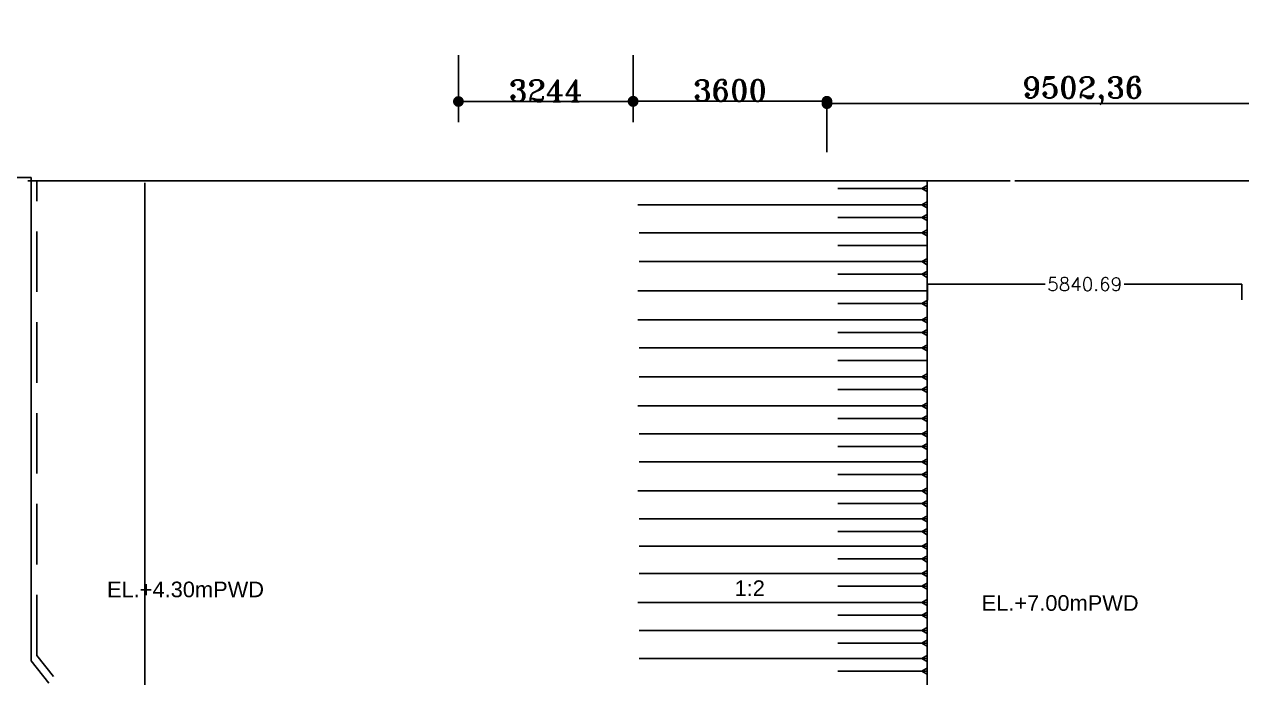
# Model space of a CAD drawing. Header units: metres. Extents: x -98554 to 27544620, y -161930 to 5264560.
# Drawn here: x -57274 to -34666, y 282985 to 295119 of the extents above; entities that cross this region are included whole.
import ezdxf

# ---------------------------------------------------------------- set-up
doc = ezdxf.new("R2010")
doc.units = ezdxf.units.M
doc.header["$LTSCALE"] = 15
doc.header["$MEASUREMENT"] = 0
doc.linetypes.add('2-2', pattern=[50, 25, -25])
doc.linetypes.add('DASHED', pattern=[0.75, 0.5, -0.25])
doc.layers.get('0').update_dxf_attribs({"linetype": 'CONTINUOUS'})
doc.layers.get('Defpoints').update_dxf_attribs({"linetype": 'CONTINUOUS'})
for name, color, linetype in [('Bank line', 170, 'CONTINUOUS'), ('Dotted line', 7, 'DASHED'), ('LINE', 7, 'CONTINUOUS'), ('SLOPECON', 12, 'CONTINUOUS')]:
    doc.layers.add(name, color=color, linetype=linetype)
doc.layers.add('lline', color=102, linetype='CONTINUOUS', lineweight=20)
doc.styles.add('BIG', font='ROMANT.SHX')
doc.styles.add('ROMAN_SIMPLEX', font='ROMANS')
doc.styles.get("Standard").update_dxf_attribs({"font": 'arial.ttf'})
doc.dimstyles.new('ISO-25', dxfattribs={"dimtxt": 250, "dimasz": 2.5, "dimexe": 1.25, "dimexo": 0.625, "dimtad": 1, "dimtxsty": 'BIG', "dimcen": 2.5, "dimadec": 0, "dimazin": 0, "dimtfac": 1, "dimtmove": 0, "dimatfit": 3, "dimfxl": 1, "dimarcsym": 0})
doc.dimstyles.get("Standard").update_dxf_attribs({"dimtxt": 250, "dimasz": 2, "dimexe": 0.18, "dimexo": 0.0625, "dimgap": 0.09, "dimtad": 0, "dimtih": 1, "dimtoh": 1, "dimzin": 0, "dimdsep": 46, "dimtxsty": 'ROMAN_SIMPLEX', "dimcen": 0.09, "dimadec": 0, "dimazin": 0, "dimtfac": 1, "dimtofl": 0, "dimtmove": 0, "dimatfit": 3, "dimfxl": 1, "dimtolj": 1, "dimtzin": 0, "dimarcsym": 0})

# ---------------------------------------------------------------- blocks, each defined once
blk = doc.blocks.new('_Dot')
at = {"color": 0, "linetype": 'ByBlock', "lineweight": -2}
blk.add_line((-0.5, 0), (-1, 0), dxfattribs=at)
at = {"color": 0, "linetype": 'ByBlock', "const_width": 0.5}
blk.add_lwpolyline([(-0.25, 0, 1), (0.25, 0, 1)], format="xyb", close=True, dxfattribs=at)
blk = doc.blocks.new('*D3033')
at = {"color": 0, "lineweight": -2}
for p, q in [((-45968, 293304), (-45968, 293692)), ((-45768, 293691), (-42568, 293691)), ((-42368, 293304), (-42368, 293692))]:
    blk.add_line(p, q, dxfattribs=at)
at = {"layer": 'Defpoints', "color": 0}
for p in [(-42368, 293691), (-45968, 293303), (-42368, 293303)]:
    blk.add_point(p, dxfattribs=at)
at = {"color": 0, "lineweight": -2, "xscale": 200, "yscale": 200, "zscale": 200, "rotation": 180}
blk.add_blockref('_Dot', (-45968, 293691), dxfattribs=at)
at = {"color": 0, "lineweight": -2, "xscale": 200, "yscale": 200, "zscale": 200}
blk.add_blockref('_Dot', (-42368, 293691), dxfattribs=at)
at = {"color": 0, "insert": (-44168, 293891), "char_height": 400, "attachment_point": 5, "style": 'BIG'}
blk.add_mtext('3600', dxfattribs=at)
blk = doc.blocks.new('*D3034')
at = {"color": 0, "lineweight": -2}
for p, q in [((-42368, 292748), (-42368, 293647)), ((-42168, 293646), (-33066, 293646)), ((-32866, 292751), (-32866, 293647))]:
    blk.add_line(p, q, dxfattribs=at)
at = {"layer": 'Defpoints', "color": 0}
for p in [(-32866, 293646), (-42368, 292747), (-32866, 292751)]:
    blk.add_point(p, dxfattribs=at)
at = {"color": 0, "lineweight": -2, "xscale": 200, "yscale": 200, "zscale": 200, "rotation": 180}
blk.add_blockref('_Dot', (-42368, 293646), dxfattribs=at)
at = {"color": 0, "lineweight": -2, "xscale": 200, "yscale": 200, "zscale": 200}
blk.add_blockref('_Dot', (-32866, 293646), dxfattribs=at)
at = {"color": 0, "insert": (-37617, 293885), "char_height": 400, "attachment_point": 5, "style": 'BIG'}
blk.add_mtext('9502,36', dxfattribs=at)
blk = doc.blocks.new('*D3035')
at = {"color": 0, "lineweight": -2}
for p, q in [((-45968, 293870), (-45968, 293685)), ((-49212, 293637), (-49212, 293688)), ((-49012, 293686), (-46168, 293686))]:
    blk.add_line(p, q, dxfattribs=at)
at = {"layer": 'Defpoints', "color": 0}
for p in [(-45968, 293870), (-49212, 293636), (-45968, 293686)]:
    blk.add_point(p, dxfattribs=at)
at = {"color": 0, "lineweight": -2, "xscale": 200, "yscale": 200, "zscale": 200, "rotation": 180}
blk.add_blockref('_Dot', (-49212, 293686), dxfattribs=at)
at = {"color": 0, "lineweight": -2, "xscale": 200, "yscale": 200, "zscale": 200}
blk.add_blockref('_Dot', (-45968, 293686), dxfattribs=at)
at = {"color": 0, "insert": (-47590, 293887), "char_height": 400, "attachment_point": 5, "style": 'BIG'}
blk.add_mtext('3244', dxfattribs=at)
blk = doc.blocks.new('*D3107')
at = {"layer": 'Defpoints', "color": 0, "ltscale": 20}
for p in [(-17719, 295714), (-57448, 287787), (-17719, 287787)]:
    blk.add_point(p, dxfattribs=at)
at = {"layer": 'LINE', "color": 0, "lineweight": -2, "ltscale": 20}
for p, q in [((-57448, 287787), (-57448, 295715)), ((-57446, 295714), (-38441, 295714)), ((-17721, 295714), (-36726, 295714)), ((-17719, 287787), (-17719, 295715))]:
    blk.add_line(p, q, dxfattribs=at)
at = {"layer": 'LINE', "color": 0, "ltscale": 20}
for points in [[(-57446, 295715), (-57446, 295714), (-57448, 295714)], [(-17721, 295715), (-17721, 295714), (-17719, 295714)]]:
    blk.add_solid(points, dxfattribs=at)
at = {"layer": 'LINE', "color": 0, "ltscale": 20, "insert": (-37583, 295714), "char_height": 250, "attachment_point": 5, "style": 'ROMAN_SIMPLEX'}
blk.add_mtext('\\A1;39729.67', dxfattribs=at)
blk = doc.blocks.new('*D3108')
at = {"layer": 'Defpoints', "color": 0, "ltscale": 20}
for p in [(-34661, 290293), (-40501, 289994), (-34661, 290005)]:
    blk.add_point(p, dxfattribs=at)
at = {"layer": 'LINE', "color": 0, "lineweight": -2, "ltscale": 20}
for p, q in [((-40501, 289994), (-40501, 290293)), ((-40499, 290293), (-38313, 290293)), ((-34663, 290293), (-36849, 290293)), ((-34661, 290005), (-34661, 290293))]:
    blk.add_line(p, q, dxfattribs=at)
at = {"layer": 'LINE', "color": 0, "ltscale": 20}
for points in [[(-40499, 290293), (-40499, 290292), (-40501, 290293)], [(-34663, 290293), (-34663, 290292), (-34661, 290293)]]:
    blk.add_solid(points, dxfattribs=at)
at = {"layer": 'LINE', "color": 0, "ltscale": 20, "insert": (-37581, 290293), "char_height": 250, "attachment_point": 5, "style": 'ROMAN_SIMPLEX'}
blk.add_mtext('\\A1;5840.69', dxfattribs=at)

msp = doc.modelspace()

# ---------------------------------------------------------------- linework, layer by layer
msp.add_line((-49211.864, 293303.035), (-49211.864, 294547.991))
for points in [[(-57211.946, 292212.334), (-38962.368, 292212.334)], [(-55034.992, 282556.663), (-55034.992, 292177.379)], [(-38875.892, 292212.334), (-16269.954, 292212.334)]]:
    msp.add_lwpolyline(points)
at = {"layer": 'Bank line'}
msp.add_lwpolyline([(-40506.517, 292212.334), (-40506.517, 278908.679)], dxfattribs=at)
at = {"layer": 'Dotted line', "linetype": '2-2', "ltscale": 2000}
msp.add_lwpolyline([(-57448.27, 282709.579), (-57448.27, 292274.61), (-57148.27, 292274.61), (-57148.376, 283299.798)], dxfattribs=at)
at = {"layer": 'Dotted line', "ltscale": 150}
msp.add_lwpolyline([(-57044.795, 283399), (-57044.795, 292212.179)], dxfattribs=at)
at = {"layer": 'Dotted line', "ltscale": 500}
msp.add_lwpolyline([(-56731.681, 283003.708), (-57044.795, 283399)], dxfattribs=at)
at = {"layer": 'LINE', "color": 1, "ltscale": 20}
msp.add_line((-45967.864, 293303.035), (-45967.864, 294547.991), dxfattribs=at)
at = {"layer": 'LINE'}
for points in [[(-40501.419, 292131.974), (-40607.566, 292073.186), (-40501.419, 292010.308)], [(-40501.419, 291826.24), (-40607.566, 291767.452), (-40501.419, 291704.574)], [(-40501.419, 291590.741), (-40607.566, 291531.953), (-40501.419, 291469.075)], [(-40501.419, 291306.945), (-40607.566, 291248.157), (-40501.419, 291185.278)], [(-40501.419, 290770.376), (-40607.566, 290711.588), (-40501.419, 290648.709)], [(-40501.419, 290534.877), (-40607.566, 290476.089), (-40501.419, 290413.211)], [(-40501.419, 289993.644), (-40607.566, 289934.856), (-40501.419, 289871.977)], [(-40501.419, 289687.909), (-40607.566, 289629.121), (-40501.419, 289566.243)], [(-40501.419, 289452.411), (-40607.566, 289393.623), (-40501.419, 289330.744)], [(-40501.419, 289168.614), (-40607.566, 289109.826), (-40501.419, 289046.948)], [(-40501.419, 288632.045), (-40607.566, 288573.257), (-40501.419, 288510.379)], [(-40501.419, 288396.546), (-40607.566, 288337.758), (-40501.419, 288274.88)], [(-40501.419, 288090.812), (-40607.566, 288032.024), (-40501.419, 287969.146)], [(-40501.419, 287855.313), (-40607.566, 287796.525), (-40501.419, 287733.647)], [(-40501.419, 287571.517), (-40607.566, 287512.729), (-40501.419, 287449.85)], [(-40501.419, 287336.018), (-40607.566, 287277.23), (-40501.419, 287214.352)], [(-40501.419, 287052.008), (-40607.566, 286993.22), (-40501.419, 286930.341)], [(-40501.419, 286816.509), (-40607.566, 286757.721), (-40501.419, 286694.843)], [(-40501.419, 286510.775), (-40607.566, 286451.986), (-40501.419, 286389.108)], [(-40501.419, 286275.276), (-40607.566, 286216.488), (-40501.419, 286153.61)], [(-40501.419, 285991.479), (-40607.566, 285932.691), (-40501.419, 285869.813)], [(-40501.419, 285755.981), (-40607.566, 285697.193), (-40501.419, 285634.314)], [(-40501.419, 285483.844), (-40607.566, 285425.056), (-40501.419, 285362.177)], [(-40501.419, 285248.345), (-40607.566, 285189.557), (-40501.419, 285126.679)], [(-40501.419, 284980.96), (-40607.566, 284922.172), (-40501.419, 284859.294)], [(-40501.419, 284745.461), (-40607.566, 284686.673), (-40501.419, 284623.795)], [(-40501.419, 284439.727), (-40607.566, 284380.939), (-40501.419, 284318.061)], [(-40501.419, 284204.228), (-40607.566, 284145.44), (-40501.419, 284082.562)], [(-40501.419, 283920.432), (-40607.566, 283861.644), (-40501.419, 283798.765)], [(-40501.419, 283684.933), (-40607.566, 283626.145), (-40501.419, 283563.267)], [(-40501.419, 283400.923), (-40607.566, 283342.134), (-40501.419, 283279.256)], [(-40501.419, 283165.424), (-40607.566, 283106.636), (-40501.419, 283043.758)]]:
    msp.add_lwpolyline(points, dxfattribs=at)
at = {"layer": 'LINE', "linetype": '2-2', "ltscale": 2000}
msp.add_lwpolyline([(-56819.904, 282885.116), (-57148.376, 283299.798)], dxfattribs=at)
at = {"layer": 'SLOPECON'}
for p, q in [((-40501.419, 292073.186), (-42165.963, 292073.186)), ((-40501.419, 291767.452), (-45881.139, 291767.452)), ((-40501.419, 291531.953), (-42165.963, 291531.953)), ((-40501.419, 291248.157), (-45855.589, 291248.157)), ((-40501.419, 291012.658), (-42165.963, 291012.658)), ((-40501.419, 290711.588), (-45855.589, 290711.588)), ((-40501.419, 290476.089), (-42165.963, 290476.089)), ((-40501.419, 290170.354), (-45881.139, 290170.354)), ((-40501.419, 289934.856), (-42165.963, 289934.856)), ((-40501.419, 289629.121), (-45881.139, 289629.121)), ((-40501.419, 289393.623), (-42165.963, 289393.623)), ((-40501.419, 289109.826), (-45855.589, 289109.826)), ((-40501.419, 288874.327), (-42165.963, 288874.327)), ((-40501.419, 288573.257), (-45855.589, 288573.257)), ((-40501.419, 288337.758), (-42165.963, 288337.758)), ((-40501.419, 288032.024), (-45881.139, 288032.024)), ((-40501.419, 287796.525), (-42165.963, 287796.525)), ((-40501.419, 287512.729), (-45855.589, 287512.729)), ((-40501.419, 287277.23), (-42165.963, 287277.23)), ((-40501.419, 286993.22), (-45855.589, 286993.22)), ((-40501.419, 286757.721), (-42165.963, 286757.721)), ((-40501.419, 286451.986), (-45881.139, 286451.986)), ((-40501.419, 286216.488), (-42165.963, 286216.488)), ((-40501.419, 285932.691), (-45855.589, 285932.691)), ((-40501.419, 285697.193), (-42165.963, 285697.193)), ((-40501.419, 285425.056), (-45855.589, 285425.056)), ((-40501.419, 285189.557), (-42165.963, 285189.557)), ((-40501.419, 284922.172), (-45855.589, 284922.172)), ((-40501.419, 284686.673), (-42165.963, 284686.673)), ((-40501.419, 284380.939), (-45881.139, 284380.939)), ((-40501.419, 284145.44), (-42165.963, 284145.44)), ((-40501.419, 283861.644), (-45855.589, 283861.644)), ((-40501.419, 283626.145), (-42165.963, 283626.145)), ((-40501.419, 283342.134), (-45855.589, 283342.134)), ((-40501.419, 283106.636), (-42165.963, 283106.636))]:
    msp.add_line(p, q, dxfattribs=at)

# ---------------------------------------------------------------- texts
at = {"layer": 'lline', "lineweight": 20}
for s, p in [('EL.+4.30mPWD', (-55738.833, 284478.327)), ('1:2', (-44083.673, 284501.701)), ('EL.+7.00mPWD', (-39494.687, 284226.227))]:
    msp.add_text(s, height=290, dxfattribs=at).set_placement(p)

# ---------------------------------------------------------------- dimensions: what is measured, and where the dimension line sits
for base, p1, p2, picture, middle in [((-45967.864, 293686.313), (-49211.864, 293636.47), (-45967.864, 293870.373), '*D3035', (-47589.864, 293886.938)), ((-42367.864, 293690.682), (-45967.864, 293303.035), (-42367.864, 293303.035), '*D3033', (-44167.864, 293891.307)), ((-32865.501, 293646.091), (-42367.864, 292747.498), (-32865.501, 292750.875), '*D3034', (-37616.682, 293884.811))]:
    dim = msp.add_linear_dim(base=base, p1=p1, p2=p2, dimstyle='ISO-25', override={"dimtxt": 400, "dimasz": 200, "dimblk1": 'Dot', "dimblk2": 'Dot', "dimsah": 1})
    dim.commit()
    dim.dimension.update_dxf_attribs({"geometry": picture, "text_midpoint": middle})
at = {"layer": 'LINE', "color": 2, "ltscale": 20}
for base, p1, p2, picture, middle in [((-17718.6, 295714.489), (-57448.27, 287787.204), (-17718.6, 287787.204), '*D3107', (-37583.435, 295714.489)), ((-34660.7337, 290292.6544), (-40501.4188, 289993.6439), (-34660.7337, 290004.8819), '*D3108', (-37581.0762, 290292.6544))]:
    dim = msp.add_linear_dim(base=base, p1=p1, p2=p2, dimstyle='Standard', dxfattribs=at)
    dim.commit()
    dim.dimension.update_dxf_attribs({"geometry": picture, "text_midpoint": middle})

doc.saveas('drawing.dxf')
